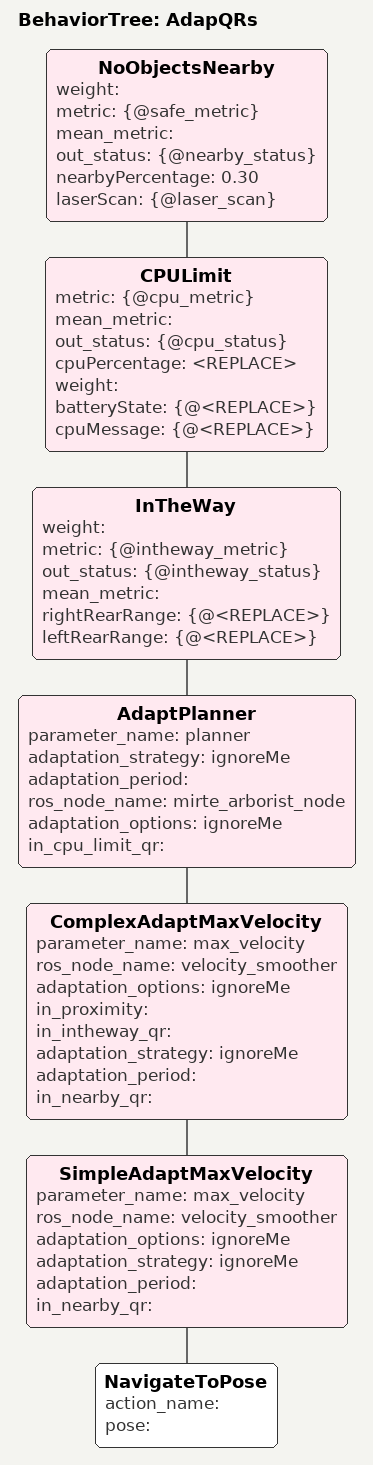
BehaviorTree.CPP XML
<?xml version="1.0" encoding="UTF-8"?>
<root BTCPP_format="4"
      main_tree_to_execute="AdapQRs">
  <BehaviorTree ID="AdapQRs">
    <NoObjectsNearby weight=""
                     metric="{@safe_metric}"
                     mean_metric=""
                     out_status="{@nearby_status}"
                     nearbyPercentage="0.30"
                     laserScan="{@laser_scan}">
      <CPULimit metric="{@cpu_metric}"
                mean_metric=""
                out_status="{@cpu_status}"
                cpuPercentage="&lt;REPLACE&gt;"
                weight=""
                batteryState="{@&lt;REPLACE&gt;}"
                cpuMessage="{@&lt;REPLACE&gt;}">
        <InTheWay weight=""
                  metric="{@intheway_metric}"
                  out_status="{@intheway_status}"
                  mean_metric=""
                  rightRearRange="{@&lt;REPLACE&gt;}"
                  leftRearRange="{@&lt;REPLACE&gt;}">
          <AdaptPlanner parameter_name="planner"
                        adaptation_strategy="ignoreMe"
                        adaptation_period=""
                        ros_node_name="mirte_arborist_node"
                        adaptation_options="ignoreMe"
                        in_cpu_limit_qr="">
            <ComplexAdaptMaxVelocity parameter_name="max_velocity"
                                     ros_node_name="velocity_smoother"
                                     adaptation_options="ignoreMe"
                                     in_proximity=""
                                     in_intheway_qr=""
                                     adaptation_strategy="ignoreMe"
                                     adaptation_period=""
                                     in_nearby_qr="">
              <SimpleAdaptMaxVelocity parameter_name="max_velocity"
                                      ros_node_name="velocity_smoother"
                                      adaptation_options="ignoreMe"
                                      adaptation_strategy="ignoreMe"
                                      adaptation_period=""
                                      in_nearby_qr="">
                <NavigateToPose action_name=""
                                pose=""/>
              </SimpleAdaptMaxVelocity>
            </ComplexAdaptMaxVelocity>
          </AdaptPlanner>
        </InTheWay>
      </CPULimit>
    </NoObjectsNearby>
  </BehaviorTree>

</root>
